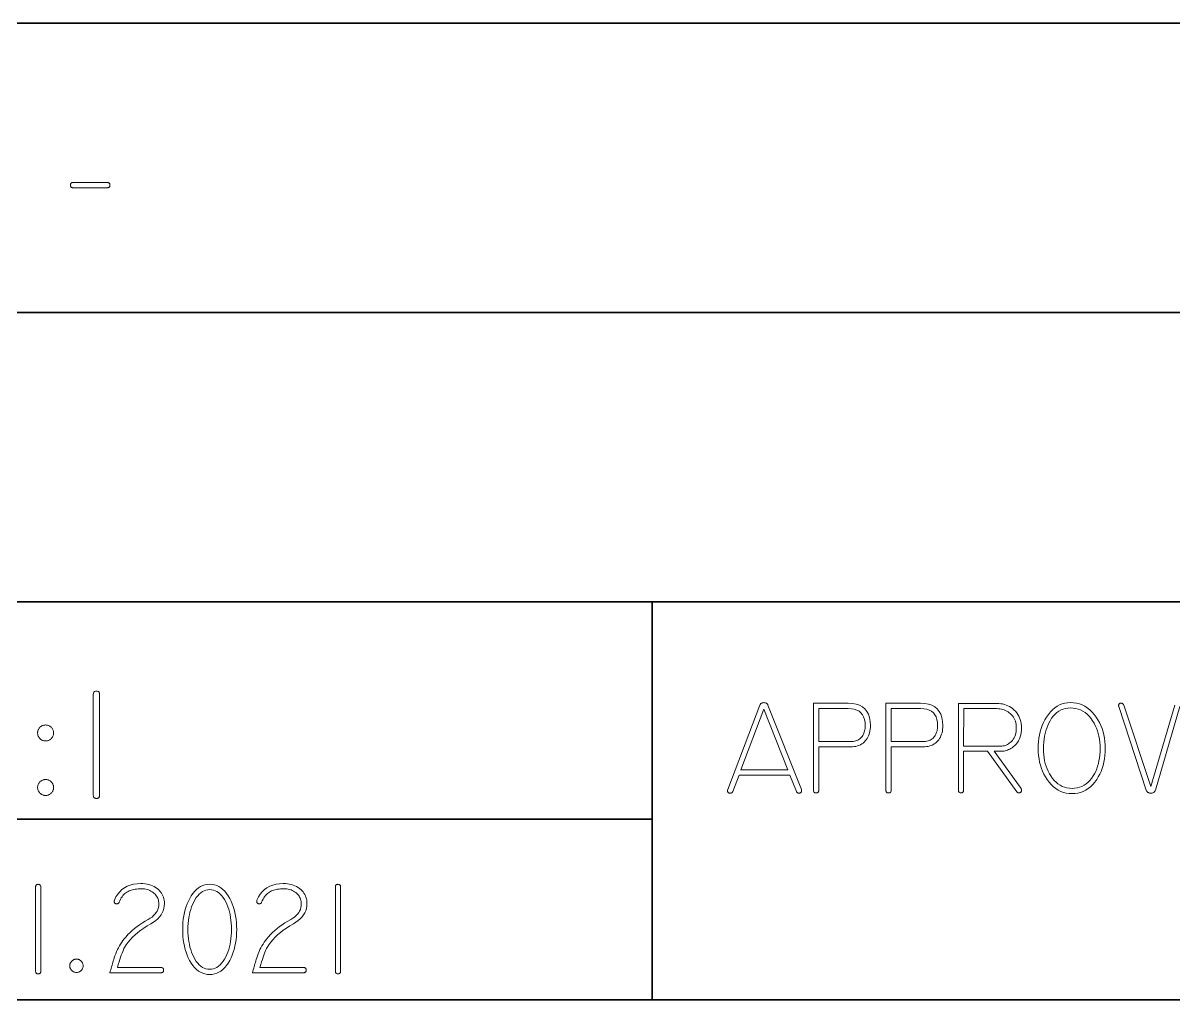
# Model space of a CAD drawing. Extents: x 0 to 297, y 0 to 210.
# Drawn here: x 166.11 to 197.93, y 33 to 60 of the extents above; entities that cross this region are included whole.
import ezdxf

# ---------------------------------------------------------------- set-up
doc = ezdxf.new("R2010")
doc.units = 0

msp = doc.modelspace()

# ---------------------------------------------------------------- linework, layer by layer
at = {"color": 7, "lineweight": 35}
for p, q in [((146.5, 60), (287, 60)), ((146.5, 52), (217, 52)), ((146.5, 44), (287, 44)), ((146.5, 38), (183.5, 38)), ((146.5, 33), (287, 33))]:
    msp.add_line(p, q, dxfattribs=at)
at = {"color": 7, "lineweight": 35, "ltscale": 0.275}
msp.add_line((183.5, 33), (183.5, 44), dxfattribs=at)
at = {"color": 7, "lineweight": 13}
for points in [[(168.44, 55.447), (167.495, 55.447), (167.481, 55.448), (167.469, 55.45), (167.458, 55.454), (167.449, 55.459), (167.441, 55.465), (167.434, 55.473), (167.429, 55.482), (167.426, 55.493), (167.423, 55.505), (167.423, 55.519), (167.423, 55.533), (167.426, 55.545), (167.429, 55.556), (167.434, 55.565), (167.441, 55.573), (167.449, 55.58), (167.458, 55.585), (167.469, 55.588), (167.481, 55.591), (167.495, 55.591), (168.44, 55.591), (168.454, 55.591), (168.466, 55.588), (168.477, 55.585), (168.486, 55.58), (168.494, 55.573), (168.501, 55.565), (168.506, 55.556), (168.509, 55.545), (168.511, 55.533), (168.512, 55.519), (168.511, 55.505), (168.509, 55.493), (168.506, 55.482), (168.501, 55.473), (168.494, 55.465), (168.486, 55.459), (168.477, 55.454), (168.466, 55.45), (168.454, 55.448)], [(168.227, 38.656), (168.226, 38.639), (168.224, 38.625), (168.219, 38.612), (168.213, 38.6), (168.206, 38.591), (168.196, 38.583), (168.185, 38.577), (168.172, 38.573), (168.157, 38.57), (168.141, 38.569), (168.124, 38.57), (168.11, 38.573), (168.097, 38.577), (168.085, 38.583), (168.076, 38.591), (168.068, 38.6), (168.062, 38.612), (168.058, 38.625), (168.055, 38.639), (168.054, 38.656), (168.054, 41.448), (168.055, 41.465), (168.058, 41.479), (168.062, 41.492), (168.068, 41.503), (168.076, 41.513), (168.085, 41.521), (168.097, 41.527), (168.11, 41.531), (168.124, 41.534), (168.141, 41.535), (168.157, 41.534), (168.172, 41.531), (168.185, 41.527), (168.196, 41.521), (168.206, 41.513), (168.213, 41.503), (168.219, 41.492), (168.224, 41.479), (168.226, 41.465), (168.227, 41.448)], [(187.628, 38.815), (187.63, 38.812), (187.631, 38.809), (187.632, 38.806), (187.633, 38.803), (187.634, 38.8), (187.634, 38.797), (187.635, 38.794), (187.635, 38.791), (187.636, 38.789), (187.636, 38.786), (187.635, 38.773), (187.633, 38.761), (187.629, 38.751), (187.624, 38.742), (187.617, 38.734), (187.608, 38.728), (187.599, 38.723), (187.587, 38.72), (187.574, 38.718), (187.56, 38.717), (187.55, 38.718), (187.541, 38.719), (187.533, 38.721), (187.525, 38.725), (187.518, 38.729), (187.511, 38.734), (187.505, 38.74), (187.5, 38.747), (187.495, 38.755), (187.491, 38.764), (187.311, 39.215), (185.904, 39.215), (185.731, 38.764), (185.727, 38.755), (185.722, 38.747), (185.717, 38.74), (185.711, 38.734), (185.705, 38.729), (185.698, 38.725), (185.69, 38.721), (185.681, 38.719), (185.672, 38.718), (185.662, 38.717), (185.648, 38.718), (185.635, 38.72), (185.624, 38.723), (185.614, 38.728), (185.606, 38.734), (185.599, 38.742), (185.593, 38.751), (185.59, 38.761), (185.587, 38.773), (185.587, 38.786), (185.587, 38.789), (185.587, 38.791), (185.587, 38.794), (185.588, 38.797), (185.588, 38.8), (185.589, 38.803), (185.59, 38.806), (185.591, 38.809), (185.592, 38.812), (185.594, 38.815), (186.481, 41.149), (186.487, 41.162), (186.494, 41.173), (186.502, 41.184), (186.511, 41.192), (186.522, 41.2), (186.534, 41.206), (186.547, 41.211), (186.561, 41.214), (186.576, 41.216), (186.593, 41.217), (186.609, 41.216), (186.624, 41.214), (186.638, 41.211), (186.651, 41.206), (186.663, 41.2), (186.673, 41.192), (186.683, 41.184), (186.691, 41.173), (186.699, 41.162), (186.705, 41.149)], [(189.537, 40.582), (189.535, 40.53), (189.531, 40.48), (189.524, 40.432), (189.514, 40.387), (189.502, 40.343), (189.486, 40.302), (189.468, 40.263), (189.447, 40.227), (189.423, 40.192), (189.396, 40.16), (189.366, 40.129), (189.333, 40.1), (189.298, 40.076), (189.261, 40.054), (189.221, 40.036), (189.179, 40.021), (189.134, 40.009), (189.087, 40.001), (189.037, 39.996), (188.985, 39.994), (188.108, 39.994), (188.108, 38.793), (188.107, 38.779), (188.105, 38.767), (188.102, 38.756), (188.097, 38.747), (188.09, 38.739), (188.082, 38.732), (188.073, 38.727), (188.062, 38.724), (188.05, 38.722), (188.036, 38.721), (188.022, 38.722), (188.01, 38.724), (187.999, 38.727), (187.99, 38.732), (187.982, 38.739), (187.975, 38.747), (187.97, 38.756), (187.967, 38.767), (187.965, 38.779), (187.964, 38.793), (187.964, 41.199), (188.92, 41.199), (189.037, 41.193), (189.142, 41.174), (189.235, 41.144), (189.315, 41.1), (189.383, 41.045), (189.438, 40.977), (189.481, 40.897), (189.512, 40.804), (189.531, 40.699)], [(189.393, 40.582), (189.388, 40.672), (189.374, 40.752), (189.35, 40.823), (189.317, 40.885), (189.274, 40.937), (189.222, 40.979), (189.161, 41.012), (189.09, 41.036), (189.01, 41.05), (188.92, 41.055), (188.108, 41.055), (188.108, 40.139), (188.985, 40.139), (189.024, 40.14), (189.06, 40.143), (189.095, 40.15), (189.129, 40.158), (189.16, 40.169), (189.189, 40.183), (189.217, 40.199), (189.242, 40.217), (189.266, 40.238), (189.288, 40.261), (189.308, 40.286), (189.326, 40.313), (189.341, 40.342), (189.355, 40.371), (189.366, 40.403), (189.376, 40.436), (189.383, 40.47), (189.388, 40.506), (189.391, 40.543)], [(191.539, 40.582), (191.538, 40.53), (191.533, 40.48), (191.526, 40.432), (191.516, 40.387), (191.504, 40.343), (191.488, 40.302), (191.47, 40.263), (191.449, 40.227), (191.425, 40.192), (191.398, 40.16), (191.368, 40.129), (191.336, 40.1), (191.301, 40.076), (191.263, 40.054), (191.223, 40.036), (191.181, 40.021), (191.136, 40.009), (191.089, 40.001), (191.039, 39.996), (190.987, 39.994), (190.11, 39.994), (190.11, 38.793), (190.11, 38.779), (190.107, 38.767), (190.104, 38.756), (190.099, 38.747), (190.092, 38.739), (190.084, 38.732), (190.075, 38.727), (190.064, 38.724), (190.052, 38.722), (190.038, 38.721), (190.025, 38.722), (190.012, 38.724), (190.001, 38.727), (189.992, 38.732), (189.984, 38.739), (189.978, 38.747), (189.973, 38.756), (189.969, 38.767), (189.967, 38.779), (189.966, 38.793), (189.966, 41.199), (190.922, 41.199), (191.039, 41.193), (191.144, 41.174), (191.237, 41.144), (191.317, 41.1), (191.385, 41.045), (191.44, 40.977), (191.483, 40.897), (191.514, 40.804), (191.533, 40.699)], [(191.395, 40.582), (191.39, 40.672), (191.376, 40.752), (191.352, 40.823), (191.319, 40.885), (191.277, 40.937), (191.225, 40.979), (191.163, 41.012), (191.092, 41.036), (191.012, 41.05), (190.922, 41.055), (190.11, 41.055), (190.11, 40.139), (190.987, 40.139), (191.026, 40.14), (191.063, 40.143), (191.098, 40.15), (191.131, 40.158), (191.162, 40.169), (191.191, 40.183), (191.219, 40.199), (191.244, 40.217), (191.268, 40.238), (191.29, 40.261), (191.31, 40.286), (191.328, 40.313), (191.343, 40.342), (191.357, 40.371), (191.368, 40.403), (191.378, 40.436), (191.385, 40.47), (191.39, 40.506), (191.394, 40.543)], [(193.714, 40.521), (193.712, 40.453), (193.705, 40.388), (193.694, 40.327), (193.677, 40.269), (193.657, 40.214), (193.631, 40.163), (193.601, 40.116), (193.567, 40.072), (193.527, 40.031), (193.483, 39.994), (193.452, 39.972), (193.42, 39.951), (193.389, 39.934), (193.358, 39.918), (193.326, 39.905), (193.296, 39.894), (193.265, 39.886), (193.234, 39.88), (193.204, 39.876), (193.173, 39.875), (192.957, 39.875), (193.7, 38.84), (193.703, 38.835), (193.705, 38.831), (193.707, 38.827), (193.709, 38.823), (193.711, 38.818), (193.712, 38.814), (193.713, 38.81), (193.714, 38.805), (193.714, 38.801), (193.714, 38.797), (193.714, 38.783), (193.711, 38.771), (193.707, 38.76), (193.702, 38.75), (193.695, 38.742), (193.687, 38.736), (193.677, 38.731), (193.666, 38.727), (193.653, 38.725), (193.639, 38.724), (193.632, 38.725), (193.626, 38.726), (193.62, 38.727), (193.614, 38.729), (193.609, 38.732), (193.603, 38.735), (193.598, 38.739), (193.594, 38.743), (193.589, 38.748), (193.584, 38.753), (192.773, 39.875), (192.113, 39.875), (192.113, 38.797), (192.112, 38.783), (192.11, 38.771), (192.106, 38.76), (192.101, 38.75), (192.095, 38.742), (192.087, 38.736), (192.077, 38.731), (192.066, 38.727), (192.054, 38.725), (192.04, 38.724), (192.027, 38.725), (192.014, 38.727), (192.004, 38.731), (191.994, 38.736), (191.986, 38.742), (191.98, 38.75), (191.975, 38.76), (191.971, 38.771), (191.969, 38.783), (191.968, 38.797), (191.968, 41.196), (193.029, 41.196), (193.084, 41.194), (193.138, 41.188), (193.19, 41.18), (193.24, 41.167), (193.289, 41.151), (193.335, 41.132), (193.38, 41.109), (193.424, 41.082), (193.465, 41.052), (193.505, 41.019), (193.545, 40.979), (193.58, 40.938), (193.612, 40.894), (193.639, 40.847), (193.662, 40.799), (193.681, 40.748), (193.695, 40.695), (193.706, 40.639), (193.712, 40.581)], [(193.57, 40.521), (193.568, 40.569), (193.563, 40.615), (193.555, 40.659), (193.543, 40.702), (193.529, 40.742), (193.51, 40.78), (193.489, 40.817), (193.464, 40.851), (193.436, 40.884), (193.404, 40.914), (193.373, 40.94), (193.341, 40.963), (193.307, 40.984), (193.271, 41.002), (193.234, 41.017), (193.196, 41.029), (193.157, 41.039), (193.115, 41.046), (193.073, 41.05), (193.029, 41.051), (192.116, 41.051), (192.113, 40.019), (193.173, 40.019), (193.196, 40.02), (193.218, 40.023), (193.241, 40.028), (193.263, 40.034), (193.286, 40.043), (193.309, 40.053), (193.331, 40.065), (193.354, 40.08), (193.377, 40.095), (193.4, 40.113), (193.433, 40.143), (193.461, 40.175), (193.487, 40.209), (193.509, 40.246), (193.528, 40.286), (193.543, 40.328), (193.555, 40.372), (193.563, 40.419), (193.568, 40.469)], [(196.03, 39.947), (196.028, 39.849), (196.021, 39.753), (196.009, 39.66), (195.992, 39.57), (195.971, 39.483), (195.945, 39.399), (195.914, 39.318), (195.878, 39.24), (195.837, 39.165), (195.792, 39.092), (195.739, 39.018), (195.682, 38.952), (195.622, 38.894), (195.558, 38.843), (195.492, 38.8), (195.422, 38.765), (195.349, 38.738), (195.273, 38.718), (195.193, 38.707), (195.11, 38.703), (195.028, 38.707), (194.948, 38.718), (194.871, 38.738), (194.798, 38.765), (194.727, 38.8), (194.66, 38.843), (194.595, 38.894), (194.534, 38.952), (194.476, 39.018), (194.421, 39.092), (194.375, 39.165), (194.333, 39.241), (194.296, 39.319), (194.264, 39.401), (194.237, 39.485), (194.215, 39.572), (194.198, 39.661), (194.186, 39.754), (194.178, 39.849), (194.176, 39.947), (194.178, 40.046), (194.185, 40.143), (194.197, 40.236), (194.213, 40.327), (194.234, 40.415), (194.259, 40.501), (194.289, 40.584), (194.324, 40.664), (194.363, 40.742), (194.407, 40.817), (194.46, 40.893), (194.515, 40.961), (194.574, 41.021), (194.635, 41.073), (194.7, 41.117), (194.768, 41.153), (194.838, 41.181), (194.911, 41.201), (194.988, 41.213), (195.067, 41.217), (195.153, 41.213), (195.235, 41.201), (195.314, 41.181), (195.39, 41.153), (195.463, 41.117), (195.532, 41.073), (195.599, 41.021), (195.662, 40.961), (195.721, 40.893), (195.778, 40.817), (195.826, 40.742), (195.869, 40.664), (195.907, 40.584), (195.939, 40.501), (195.967, 40.415), (195.99, 40.327), (196.008, 40.236), (196.02, 40.143), (196.028, 40.046)], [(195.886, 39.947), (195.884, 40.036), (195.878, 40.122), (195.867, 40.206), (195.853, 40.287), (195.835, 40.365), (195.812, 40.44), (195.785, 40.513), (195.754, 40.583), (195.719, 40.651), (195.68, 40.716), (195.633, 40.784), (195.582, 40.844), (195.528, 40.898), (195.471, 40.944), (195.412, 40.984), (195.349, 41.016), (195.283, 41.041), (195.214, 41.059), (195.142, 41.069), (195.067, 41.073), (194.997, 41.069), (194.93, 41.059), (194.866, 41.041), (194.806, 41.016), (194.748, 40.984), (194.693, 40.944), (194.641, 40.898), (194.593, 40.844), (194.547, 40.784), (194.504, 40.716), (194.469, 40.652), (194.438, 40.585), (194.41, 40.515), (194.387, 40.442), (194.366, 40.367), (194.35, 40.288), (194.337, 40.207), (194.328, 40.124), (194.322, 40.037), (194.32, 39.947), (194.322, 39.859), (194.328, 39.774), (194.339, 39.691), (194.353, 39.611), (194.371, 39.534), (194.393, 39.46), (194.419, 39.388), (194.45, 39.319), (194.484, 39.253), (194.522, 39.19), (194.568, 39.125), (194.616, 39.066), (194.668, 39.015), (194.722, 38.97), (194.779, 38.933), (194.84, 38.902), (194.903, 38.878), (194.969, 38.861), (195.038, 38.85), (195.11, 38.847), (195.183, 38.85), (195.253, 38.861), (195.319, 38.878), (195.382, 38.902), (195.442, 38.933), (195.499, 38.97), (195.553, 39.015), (195.603, 39.066), (195.651, 39.125), (195.695, 39.19), (195.731, 39.253), (195.764, 39.318), (195.792, 39.387), (195.817, 39.458), (195.838, 39.532), (195.855, 39.61), (195.869, 39.69), (195.878, 39.773), (195.884, 39.859)], [(187.253, 39.359), (186.593, 41.04), (185.958, 39.359)], [(166.955, 40.379), (166.954, 40.361), (166.952, 40.343), (166.949, 40.327), (166.944, 40.31), (166.938, 40.294), (166.931, 40.279), (166.923, 40.264), (166.913, 40.25), (166.902, 40.236), (166.89, 40.223), (166.876, 40.211), (166.863, 40.2), (166.848, 40.19), (166.834, 40.181), (166.818, 40.174), (166.802, 40.168), (166.786, 40.164), (166.769, 40.161), (166.752, 40.159), (166.734, 40.158), (166.716, 40.159), (166.698, 40.161), (166.682, 40.164), (166.665, 40.168), (166.649, 40.174), (166.634, 40.181), (166.619, 40.19), (166.605, 40.2), (166.591, 40.211), (166.578, 40.223), (166.566, 40.236), (166.555, 40.25), (166.545, 40.264), (166.536, 40.279), (166.529, 40.294), (166.523, 40.31), (166.519, 40.327), (166.516, 40.343), (166.514, 40.361), (166.513, 40.379), (166.514, 40.397), (166.516, 40.414), (166.519, 40.431), (166.523, 40.447), (166.529, 40.463), (166.536, 40.479), (166.545, 40.493), (166.555, 40.508), (166.566, 40.521), (166.578, 40.535), (166.591, 40.547), (166.605, 40.558), (166.619, 40.568), (166.634, 40.576), (166.649, 40.583), (166.665, 40.589), (166.682, 40.594), (166.698, 40.597), (166.716, 40.599), (166.734, 40.6), (166.752, 40.599), (166.769, 40.597), (166.786, 40.594), (166.802, 40.589), (166.818, 40.583), (166.834, 40.576), (166.848, 40.568), (166.863, 40.558), (166.876, 40.547), (166.89, 40.535), (166.902, 40.521), (166.913, 40.508), (166.923, 40.493), (166.931, 40.479), (166.938, 40.463), (166.944, 40.447), (166.949, 40.431), (166.952, 40.414), (166.954, 40.397)], [(166.955, 38.872), (166.954, 38.854), (166.952, 38.837), (166.949, 38.82), (166.944, 38.804), (166.938, 38.788), (166.931, 38.773), (166.923, 38.758), (166.913, 38.743), (166.902, 38.73), (166.89, 38.716), (166.876, 38.704), (166.863, 38.693), (166.848, 38.683), (166.834, 38.675), (166.818, 38.668), (166.802, 38.662), (166.786, 38.657), (166.769, 38.654), (166.752, 38.652), (166.734, 38.652), (166.716, 38.652), (166.698, 38.654), (166.682, 38.657), (166.665, 38.662), (166.649, 38.668), (166.634, 38.675), (166.619, 38.683), (166.605, 38.693), (166.591, 38.704), (166.578, 38.716), (166.566, 38.73), (166.555, 38.743), (166.545, 38.758), (166.536, 38.773), (166.529, 38.788), (166.523, 38.804), (166.519, 38.82), (166.516, 38.837), (166.514, 38.854), (166.513, 38.872), (166.514, 38.89), (166.516, 38.908), (166.519, 38.925), (166.523, 38.941), (166.529, 38.957), (166.536, 38.972), (166.545, 38.987), (166.555, 39.001), (166.566, 39.015), (166.578, 39.028), (166.591, 39.04), (166.605, 39.052), (166.619, 39.061), (166.634, 39.07), (166.649, 39.077), (166.665, 39.083), (166.682, 39.087), (166.698, 39.09), (166.716, 39.092), (166.734, 39.093), (166.752, 39.092), (166.769, 39.09), (166.786, 39.087), (166.802, 39.083), (166.818, 39.077), (166.834, 39.07), (166.848, 39.061), (166.863, 39.052), (166.876, 39.04), (166.89, 39.028), (166.902, 39.015), (166.913, 39.001), (166.923, 38.987), (166.931, 38.972), (166.938, 38.957), (166.944, 38.941), (166.949, 38.925), (166.952, 38.908), (166.954, 38.89)], [(166.603, 33.797), (166.602, 33.783), (166.6, 33.771), (166.597, 33.76), (166.592, 33.75), (166.585, 33.742), (166.577, 33.736), (166.568, 33.731), (166.557, 33.727), (166.545, 33.725), (166.531, 33.724), (166.517, 33.725), (166.505, 33.727), (166.494, 33.731), (166.485, 33.736), (166.477, 33.742), (166.47, 33.75), (166.465, 33.76), (166.462, 33.771), (166.46, 33.783), (166.459, 33.797), (166.459, 36.123), (166.46, 36.137), (166.462, 36.149), (166.465, 36.16), (166.47, 36.17), (166.477, 36.177), (166.485, 36.184), (166.494, 36.189), (166.505, 36.193), (166.517, 36.195), (166.531, 36.196), (166.545, 36.195), (166.557, 36.193), (166.568, 36.189), (166.577, 36.184), (166.585, 36.177), (166.592, 36.17), (166.597, 36.16), (166.6, 36.149), (166.602, 36.137), (166.603, 36.123)], [(169.926, 33.753), (168.512, 33.753), (168.524, 33.794), (168.536, 33.835), (168.548, 33.876), (168.56, 33.917), (168.572, 33.958), (168.584, 33.999), (168.596, 34.039), (168.607, 34.08), (168.619, 34.12), (168.631, 34.161), (168.651, 34.221), (168.673, 34.279), (168.697, 34.336), (168.722, 34.391), (168.749, 34.444), (168.777, 34.496), (168.808, 34.546), (168.84, 34.595), (168.873, 34.642), (168.908, 34.688), (168.959, 34.749), (169.012, 34.808), (169.07, 34.866), (169.131, 34.923), (169.195, 34.977), (169.263, 35.03), (169.335, 35.081), (169.411, 35.131), (169.49, 35.179), (169.572, 35.225), (169.628, 35.258), (169.677, 35.293), (169.721, 35.331), (169.759, 35.371), (169.791, 35.413), (169.818, 35.457), (169.838, 35.504), (169.853, 35.553), (169.861, 35.604), (169.864, 35.658), (169.863, 35.691), (169.859, 35.724), (169.853, 35.755), (169.844, 35.786), (169.833, 35.815), (169.819, 35.843), (169.802, 35.871), (169.784, 35.897), (169.762, 35.922), (169.738, 35.947), (169.71, 35.971), (169.68, 35.992), (169.648, 36.011), (169.615, 36.027), (169.58, 36.041), (169.544, 36.053), (169.506, 36.062), (169.466, 36.068), (169.424, 36.072), (169.381, 36.073), (169.335, 36.072), (169.291, 36.07), (169.249, 36.066), (169.21, 36.061), (169.172, 36.055), (169.136, 36.047), (169.102, 36.038), (169.07, 36.027), (169.041, 36.014), (169.013, 36.001), (168.983, 35.983), (168.954, 35.962), (168.926, 35.939), (168.899, 35.913), (168.874, 35.884), (168.85, 35.853), (168.828, 35.819), (168.806, 35.783), (168.786, 35.743), (168.768, 35.701), (168.764, 35.693), (168.759, 35.686), (168.755, 35.679), (168.749, 35.674), (168.743, 35.669), (168.737, 35.665), (168.73, 35.662), (168.723, 35.66), (168.715, 35.658), (168.706, 35.658), (168.692, 35.659), (168.679, 35.661), (168.668, 35.665), (168.658, 35.67), (168.65, 35.676), (168.643, 35.684), (168.637, 35.693), (168.634, 35.704), (168.631, 35.716), (168.631, 35.73), (168.631, 35.733), (168.631, 35.736), (168.631, 35.739), (168.632, 35.742), (168.632, 35.745), (168.633, 35.747), (168.634, 35.75), (168.635, 35.753), (168.636, 35.756), (168.638, 35.759), (168.68, 35.846), (168.728, 35.924), (168.784, 35.993), (168.846, 36.052), (168.916, 36.103), (168.992, 36.144), (169.075, 36.176), (169.165, 36.199), (169.262, 36.213), (169.367, 36.217), (169.426, 36.216), (169.483, 36.211), (169.538, 36.202), (169.59, 36.191), (169.64, 36.176), (169.687, 36.157), (169.732, 36.136), (169.775, 36.111), (169.816, 36.083), (169.854, 36.051), (169.885, 36.019), (169.913, 35.986), (169.938, 35.952), (169.96, 35.916), (169.978, 35.878), (169.993, 35.839), (170.005, 35.799), (170.013, 35.757), (170.018, 35.714), (170.019, 35.669), (170.016, 35.599), (170.004, 35.532), (169.986, 35.468), (169.959, 35.407), (169.926, 35.349), (169.884, 35.294), (169.836, 35.241), (169.779, 35.192), (169.716, 35.146), (169.644, 35.102), (169.545, 35.045), (169.453, 34.986), (169.365, 34.926), (169.284, 34.863), (169.209, 34.799), (169.139, 34.734), (169.075, 34.666), (169.017, 34.597), (168.965, 34.526), (168.919, 34.453), (168.902, 34.422), (168.885, 34.385), (168.866, 34.342), (168.848, 34.295), (168.828, 34.242), (168.808, 34.184), (168.787, 34.12), (168.766, 34.051), (168.744, 33.977), (168.721, 33.898), (169.926, 33.898), (169.939, 33.897), (169.952, 33.895), (169.962, 33.891), (169.972, 33.886), (169.98, 33.88), (169.986, 33.872), (169.991, 33.862), (169.995, 33.851), (169.997, 33.839), (169.998, 33.825), (169.997, 33.812), (169.995, 33.799), (169.991, 33.789), (169.986, 33.779), (169.98, 33.771), (169.972, 33.765), (169.962, 33.76), (169.952, 33.756), (169.939, 33.754)], [(172.018, 34.947), (172.016, 34.849), (172.01, 34.753), (172.001, 34.66), (171.987, 34.57), (171.97, 34.483), (171.949, 34.399), (171.924, 34.318), (171.896, 34.24), (171.863, 34.165), (171.827, 34.092), (171.783, 34.018), (171.737, 33.952), (171.687, 33.894), (171.636, 33.843), (171.582, 33.8), (171.525, 33.765), (171.465, 33.738), (171.403, 33.718), (171.339, 33.707), (171.271, 33.703), (171.204, 33.707), (171.139, 33.718), (171.077, 33.738), (171.018, 33.765), (170.961, 33.8), (170.907, 33.843), (170.855, 33.894), (170.806, 33.952), (170.76, 34.018), (170.716, 34.092), (170.679, 34.165), (170.647, 34.24), (170.618, 34.318), (170.593, 34.399), (170.572, 34.483), (170.555, 34.57), (170.542, 34.66), (170.532, 34.753), (170.526, 34.849), (170.525, 34.947), (170.526, 35.046), (170.532, 35.142), (170.542, 35.235), (170.556, 35.325), (170.573, 35.413), (170.595, 35.497), (170.62, 35.579), (170.649, 35.657), (170.682, 35.733), (170.719, 35.806), (170.763, 35.88), (170.808, 35.946), (170.857, 36.005), (170.908, 36.055), (170.962, 36.098), (171.018, 36.133), (171.078, 36.16), (171.14, 36.18), (171.204, 36.192), (171.271, 36.196), (171.339, 36.192), (171.403, 36.18), (171.465, 36.16), (171.525, 36.133), (171.582, 36.098), (171.636, 36.055), (171.687, 36.005), (171.737, 35.946), (171.783, 35.88), (171.827, 35.806), (171.863, 35.733), (171.896, 35.657), (171.924, 35.579), (171.949, 35.497), (171.97, 35.413), (171.987, 35.325), (172.001, 35.235), (172.01, 35.142), (172.016, 35.046)], [(171.874, 34.951), (171.872, 35.038), (171.867, 35.122), (171.859, 35.204), (171.848, 35.283), (171.834, 35.36), (171.817, 35.435), (171.796, 35.507), (171.772, 35.577), (171.745, 35.644), (171.715, 35.709), (171.679, 35.774), (171.642, 35.832), (171.602, 35.883), (171.561, 35.928), (171.518, 35.966), (171.472, 35.996), (171.425, 36.02), (171.376, 36.038), (171.324, 36.048), (171.271, 36.051), (171.218, 36.048), (171.167, 36.037), (171.118, 36.02), (171.07, 35.996), (171.025, 35.965), (170.982, 35.927), (170.94, 35.882), (170.901, 35.83), (170.863, 35.771), (170.828, 35.705), (170.797, 35.64), (170.77, 35.573), (170.747, 35.503), (170.726, 35.431), (170.709, 35.357), (170.694, 35.28), (170.683, 35.2), (170.675, 35.118), (170.67, 35.034), (170.669, 34.947), (170.67, 34.861), (170.675, 34.776), (170.683, 34.694), (170.694, 34.615), (170.709, 34.538), (170.726, 34.463), (170.747, 34.391), (170.77, 34.322), (170.797, 34.254), (170.828, 34.19), (170.863, 34.125), (170.901, 34.066), (170.94, 34.015), (170.982, 33.97), (171.025, 33.933), (171.07, 33.902), (171.118, 33.878), (171.167, 33.861), (171.218, 33.85), (171.271, 33.847), (171.324, 33.851), (171.376, 33.861), (171.425, 33.878), (171.472, 33.902), (171.518, 33.934), (171.561, 33.972), (171.602, 34.017), (171.642, 34.069), (171.679, 34.128), (171.715, 34.193), (171.745, 34.258), (171.772, 34.325), (171.796, 34.395), (171.817, 34.467), (171.834, 34.541), (171.848, 34.618), (171.859, 34.698), (171.867, 34.78), (171.872, 34.864)], [(173.865, 33.753), (172.451, 33.753), (172.463, 33.794), (172.475, 33.835), (172.487, 33.876), (172.499, 33.917), (172.511, 33.958), (172.523, 33.999), (172.535, 34.039), (172.547, 34.08), (172.558, 34.12), (172.57, 34.161), (172.59, 34.221), (172.612, 34.279), (172.636, 34.336), (172.661, 34.391), (172.688, 34.444), (172.717, 34.496), (172.747, 34.546), (172.779, 34.595), (172.813, 34.642), (172.848, 34.688), (172.898, 34.749), (172.952, 34.808), (173.009, 34.866), (173.07, 34.923), (173.135, 34.977), (173.203, 35.03), (173.275, 35.081), (173.35, 35.131), (173.429, 35.179), (173.512, 35.225), (173.567, 35.258), (173.617, 35.293), (173.661, 35.331), (173.699, 35.371), (173.731, 35.413), (173.757, 35.457), (173.777, 35.504), (173.792, 35.553), (173.801, 35.604), (173.804, 35.658), (173.802, 35.691), (173.799, 35.724), (173.792, 35.755), (173.784, 35.786), (173.772, 35.815), (173.758, 35.843), (173.742, 35.871), (173.723, 35.897), (173.701, 35.922), (173.677, 35.947), (173.649, 35.971), (173.619, 35.992), (173.588, 36.011), (173.555, 36.027), (173.52, 36.041), (173.483, 36.053), (173.445, 36.062), (173.405, 36.068), (173.364, 36.072), (173.32, 36.073), (173.274, 36.072), (173.231, 36.07), (173.189, 36.066), (173.149, 36.061), (173.111, 36.055), (173.075, 36.047), (173.042, 36.038), (173.01, 36.027), (172.98, 36.014), (172.952, 36.001), (172.922, 35.983), (172.893, 35.962), (172.865, 35.939), (172.839, 35.913), (172.813, 35.884), (172.79, 35.853), (172.767, 35.819), (172.746, 35.783), (172.726, 35.743), (172.707, 35.701), (172.703, 35.693), (172.699, 35.686), (172.694, 35.679), (172.689, 35.674), (172.683, 35.669), (172.676, 35.665), (172.669, 35.662), (172.662, 35.66), (172.654, 35.658), (172.646, 35.658), (172.631, 35.659), (172.618, 35.661), (172.607, 35.665), (172.597, 35.67), (172.589, 35.676), (172.582, 35.684), (172.577, 35.693), (172.573, 35.704), (172.571, 35.716), (172.57, 35.73), (172.57, 35.733), (172.57, 35.736), (172.571, 35.739), (172.571, 35.742), (172.572, 35.745), (172.573, 35.747), (172.574, 35.75), (172.575, 35.753), (172.576, 35.756), (172.577, 35.759), (172.619, 35.846), (172.668, 35.924), (172.723, 35.993), (172.786, 36.052), (172.855, 36.103), (172.931, 36.144), (173.015, 36.176), (173.105, 36.199), (173.202, 36.213), (173.306, 36.217), (173.365, 36.216), (173.422, 36.211), (173.477, 36.202), (173.529, 36.191), (173.579, 36.176), (173.627, 36.157), (173.672, 36.136), (173.715, 36.111), (173.755, 36.083), (173.793, 36.051), (173.824, 36.019), (173.853, 35.986), (173.878, 35.952), (173.899, 35.916), (173.917, 35.878), (173.932, 35.839), (173.944, 35.799), (173.952, 35.757), (173.957, 35.714), (173.959, 35.669), (173.955, 35.599), (173.944, 35.532), (173.925, 35.468), (173.899, 35.407), (173.865, 35.349), (173.824, 35.294), (173.775, 35.241), (173.719, 35.192), (173.655, 35.146), (173.584, 35.102), (173.485, 35.045), (173.392, 34.986), (173.305, 34.926), (173.224, 34.863), (173.148, 34.799), (173.078, 34.734), (173.015, 34.666), (172.957, 34.597), (172.905, 34.526), (172.859, 34.453), (172.842, 34.422), (172.824, 34.385), (172.806, 34.342), (172.787, 34.295), (172.768, 34.242), (172.747, 34.184), (172.727, 34.12), (172.705, 34.051), (172.683, 33.977), (172.66, 33.898), (173.865, 33.898), (173.879, 33.897), (173.891, 33.895), (173.902, 33.891), (173.911, 33.886), (173.919, 33.88), (173.926, 33.872), (173.931, 33.862), (173.934, 33.851), (173.937, 33.839), (173.937, 33.825), (173.937, 33.812), (173.934, 33.799), (173.931, 33.789), (173.926, 33.779), (173.919, 33.771), (173.911, 33.765), (173.902, 33.76), (173.891, 33.756), (173.879, 33.754)], [(174.89, 33.797), (174.889, 33.783), (174.887, 33.771), (174.883, 33.76), (174.878, 33.75), (174.872, 33.742), (174.864, 33.736), (174.854, 33.731), (174.843, 33.727), (174.831, 33.725), (174.817, 33.724), (174.804, 33.725), (174.791, 33.727), (174.781, 33.731), (174.771, 33.736), (174.763, 33.742), (174.757, 33.75), (174.752, 33.76), (174.748, 33.771), (174.746, 33.783), (174.745, 33.797), (174.745, 36.123), (174.746, 36.137), (174.748, 36.149), (174.752, 36.16), (174.757, 36.17), (174.763, 36.177), (174.771, 36.184), (174.781, 36.189), (174.791, 36.193), (174.804, 36.195), (174.817, 36.196), (174.831, 36.195), (174.843, 36.193), (174.854, 36.189), (174.864, 36.184), (174.872, 36.177), (174.878, 36.17), (174.883, 36.16), (174.887, 36.149), (174.889, 36.137), (174.89, 36.123)], [(167.772, 33.944), (167.771, 33.93), (167.77, 33.915), (167.767, 33.901), (167.763, 33.887), (167.758, 33.874), (167.753, 33.861), (167.745, 33.849), (167.737, 33.837), (167.728, 33.826), (167.718, 33.815), (167.707, 33.804), (167.695, 33.795), (167.683, 33.787), (167.671, 33.78), (167.658, 33.774), (167.645, 33.769), (167.632, 33.765), (167.617, 33.763), (167.603, 33.761), (167.588, 33.76), (167.573, 33.761), (167.559, 33.763), (167.545, 33.765), (167.531, 33.769), (167.518, 33.774), (167.505, 33.78), (167.493, 33.787), (167.481, 33.795), (167.469, 33.804), (167.458, 33.815), (167.448, 33.826), (167.439, 33.837), (167.431, 33.849), (167.424, 33.861), (167.418, 33.874), (167.413, 33.887), (167.409, 33.901), (167.406, 33.915), (167.405, 33.93), (167.404, 33.944), (167.405, 33.959), (167.406, 33.974), (167.409, 33.988), (167.413, 34.002), (167.418, 34.015), (167.424, 34.028), (167.431, 34.04), (167.439, 34.052), (167.448, 34.063), (167.458, 34.074), (167.469, 34.085), (167.481, 34.094), (167.493, 34.102), (167.505, 34.109), (167.518, 34.115), (167.531, 34.12), (167.545, 34.124), (167.559, 34.126), (167.573, 34.128), (167.588, 34.128), (167.603, 34.128), (167.617, 34.126), (167.632, 34.124), (167.645, 34.12), (167.658, 34.115), (167.671, 34.109), (167.683, 34.102), (167.695, 34.094), (167.707, 34.085), (167.718, 34.074), (167.728, 34.063), (167.737, 34.052), (167.745, 34.04), (167.753, 34.028), (167.758, 34.015), (167.763, 34.002), (167.767, 33.988), (167.77, 33.974), (167.771, 33.959)]]:
    msp.add_lwpolyline(points, close=True, dxfattribs=at)
msp.add_lwpolyline([(198.09, 41.109), (197.416, 38.8), (197.41, 38.784), (197.403, 38.77), (197.394, 38.758), (197.384, 38.747), (197.372, 38.738), (197.359, 38.73), (197.345, 38.725), (197.329, 38.72), (197.312, 38.718), (197.293, 38.717), (197.273, 38.718), (197.254, 38.72), (197.237, 38.725), (197.222, 38.73), (197.208, 38.738), (197.196, 38.747), (197.185, 38.758), (197.176, 38.77), (197.169, 38.784), (197.163, 38.8), (196.402, 41.109), (196.401, 41.112), (196.401, 41.115), (196.4, 41.117), (196.4, 41.12), (196.399, 41.122), (196.399, 41.125), (196.399, 41.127), (196.398, 41.13), (196.398, 41.132), (196.398, 41.134), (196.399, 41.147), (196.401, 41.159), (196.405, 41.169), (196.41, 41.178), (196.416, 41.186), (196.424, 41.192), (196.434, 41.197), (196.444, 41.2), (196.457, 41.202), (196.47, 41.203), (196.48, 41.202), (196.489, 41.201), (196.498, 41.198), (196.506, 41.195), (196.513, 41.19), (196.519, 41.185), (196.525, 41.178), (196.53, 41.17), (196.535, 41.162), (196.539, 41.152), (197.293, 38.898), (197.953, 41.152)], dxfattribs=at)

doc.saveas('drawing.dxf')
